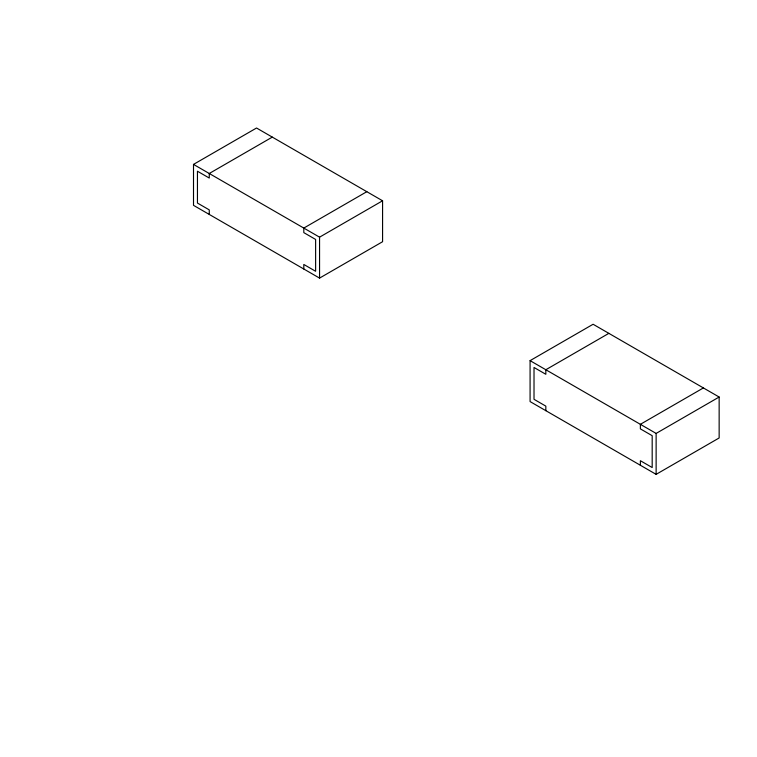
<?xml version="1.0" encoding="UTF-8"?>
<svg xmlns="http://www.w3.org/2000/svg" width="757" height="757" viewBox="0 0 757 757"><rect width="100%" height="100%" fill="white"/><g stroke="black" fill="none" stroke-linecap="round" stroke-linejoin="round"><path stroke-width="1.14" d="M193.508 164.401L256.538 128.009L382.578 200.785L382.578 241.72L319.558 278.103L193.508 205.336L193.508 164.401L319.558 237.168L382.578 200.785M272.293 137.112L209.263 173.495L209.263 178.046L197.454 171.224L197.454 203.056L209.263 209.878L209.263 214.43M366.823 191.691L303.803 228.075L303.803 232.626L315.622 239.449L315.622 271.28L303.803 264.458L303.803 269.009M530.08 360.644L593.1 324.261L719.15 397.028L719.15 437.962L656.13 474.355L530.08 401.579L530.08 360.644L656.13 433.42L719.15 397.028M608.855 333.354L545.835 369.738L545.835 374.289L534.016 367.467L534.016 399.308L545.835 406.13L545.835 410.682M703.395 387.934L640.375 424.317L640.375 428.869L652.184 435.691L652.184 467.533L640.375 460.71L640.375 465.252M656.13 433.42L656.13 474.355M319.558 237.168L319.558 278.103"/></g></svg>
